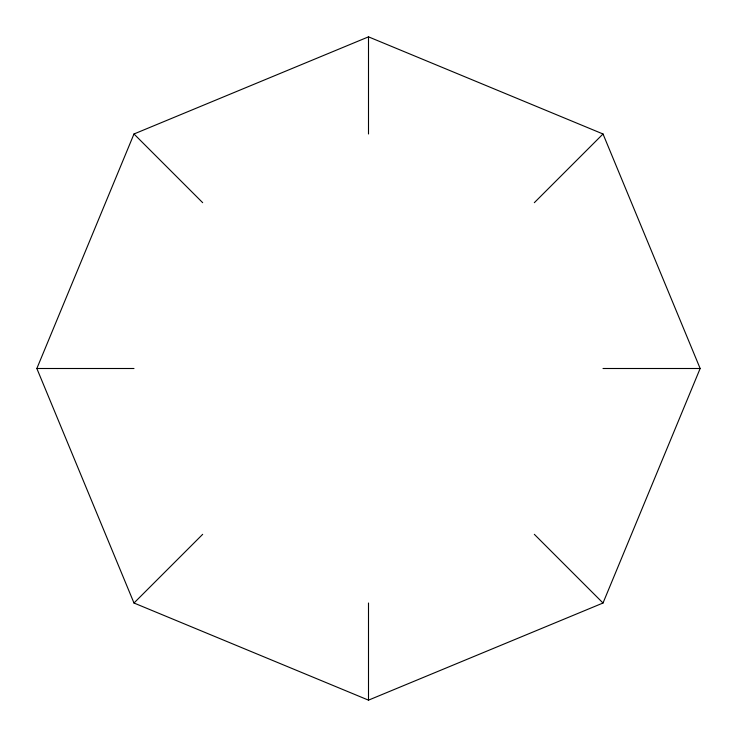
<?xml version="1.0" encoding="UTF-8"?>
<svg xmlns="http://www.w3.org/2000/svg" width="737" height="737" viewBox="0 0 737 737"><rect width="100%" height="100%" fill="white"/><g stroke="black" fill="none" stroke-linecap="round" stroke-linejoin="round"><path stroke-width="1.11" d="M36.85 368.5L133.987 133.987L368.5 36.85L603.013 133.987L700.15 368.5L603.013 603.013L368.5 700.15L133.987 603.013L36.85 368.5L133.987 368.5M133.987 603.013L202.675 534.325M534.325 202.675L603.013 133.987M603.013 368.5L700.15 368.5M133.987 133.987L202.675 202.675M534.325 534.325L603.013 603.013M368.5 36.85L368.5 133.987M368.5 603.013L368.5 700.15"/></g></svg>
